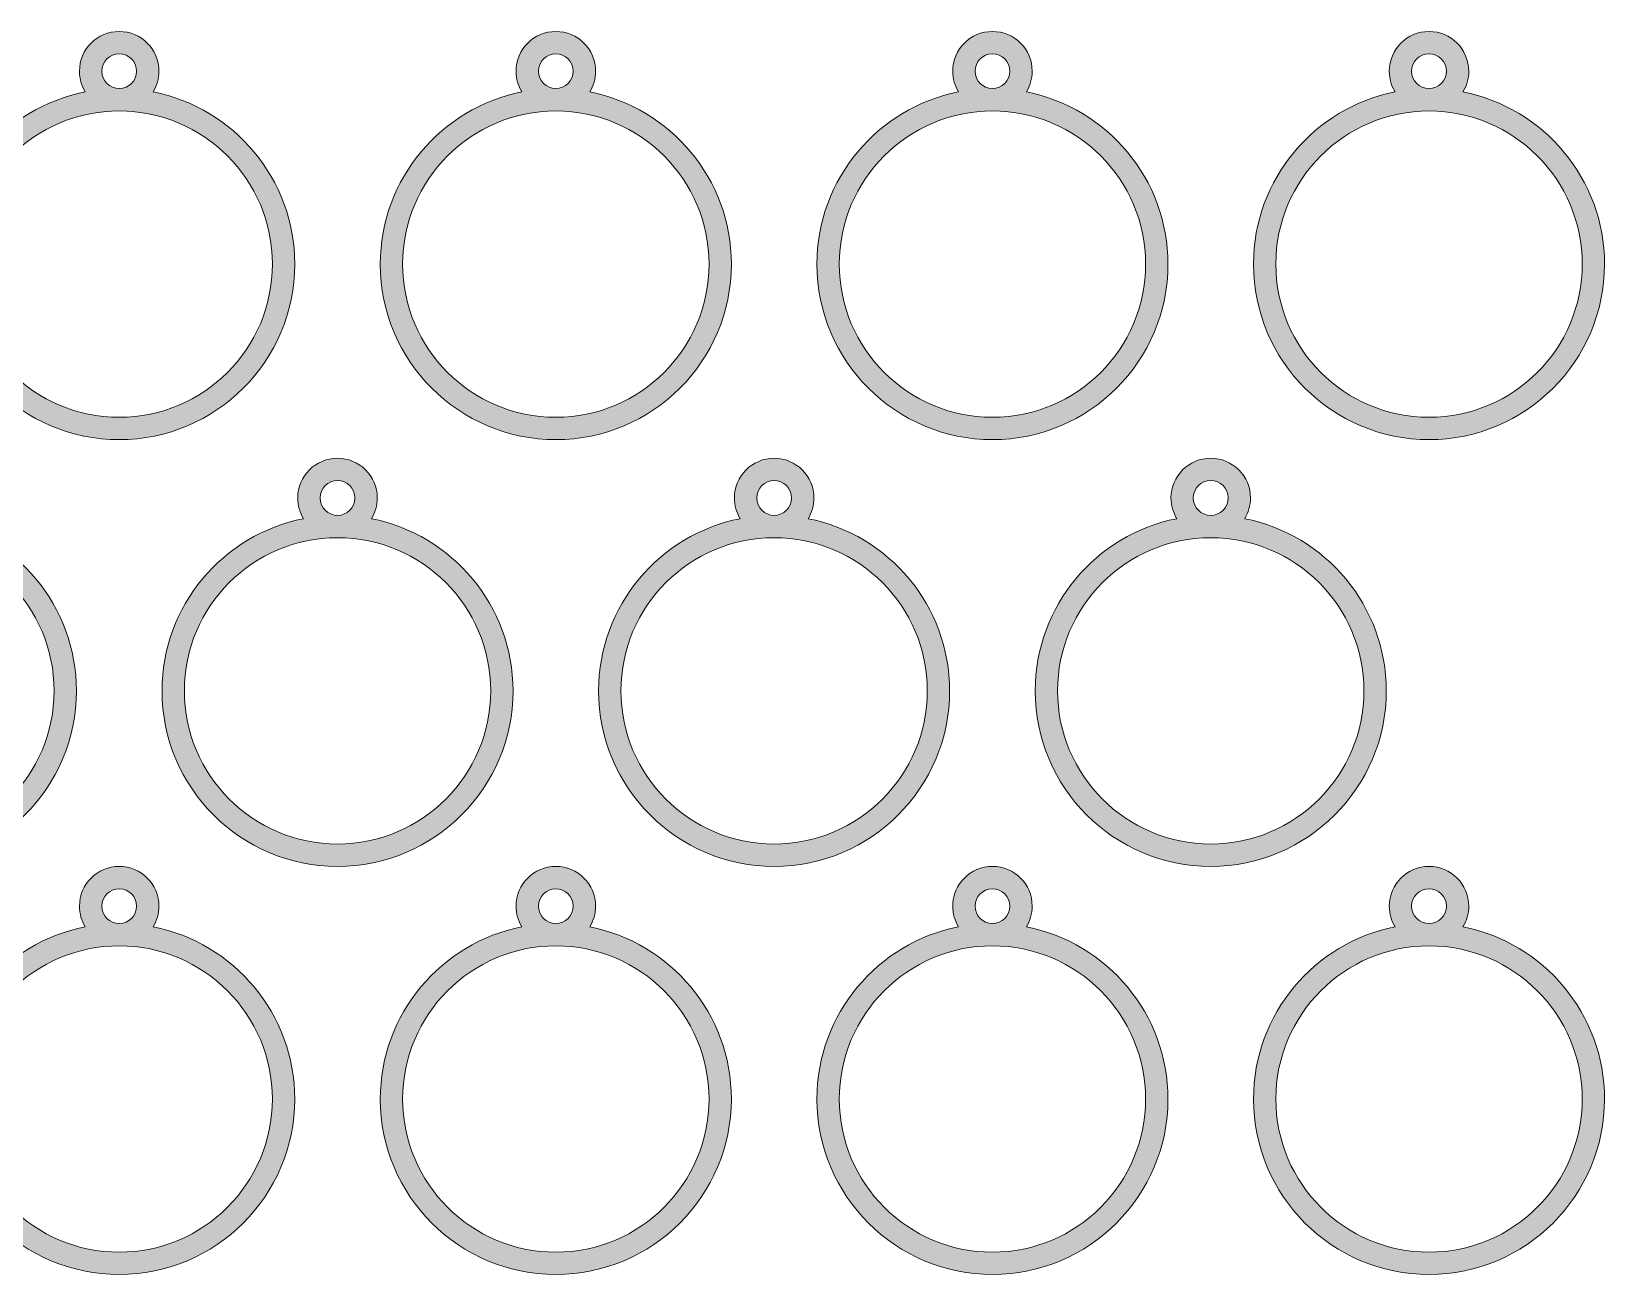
# Model space of a CAD drawing. Header units: inches. Extents: x -1104 to 5451, y -3757 to -136.
# Drawn here: x 657 to 2418, y -1756 to -364 of the extents above; entities that cross this region are included whole.
import ezdxf

# ---------------------------------------------------------------- set-up
doc = ezdxf.new("R2010")
doc.units = ezdxf.units.IN
doc.header["$MEASUREMENT"] = 0
doc.layers.add('Layer 1', color=7, linetype='Continuous')

# ---------------------------------------------------------------- blocks, each defined once
blk = doc.blocks.new('block 3')
at = {"layer": 'Layer 1', "true_color": 0x212a39}
h = blk.add_hatch(color=179, dxfattribs=at)
h.dxf.hatch_style = 2
edge = h.paths.add_edge_path()
edge.add_spline(control_points=[(793.6, -432), (797.7, -425.2), (800.1, -417.3), (800.1, -408.8), (800.1, -384.2), (780.1, -364.3), (755.6, -364.3), (731.1, -364.3), (711.1, -384.2), (711.1, -408.8), (711.1, -417.3), (713.5, -425.2), (717.6, -432), (627.4, -449.7), (559.1, -529.4), (559.1, -624.8), (559.1, -733.1), (647.3, -821.3), (755.6, -821.3), (864, -821.3), (952.1, -733.1), (952.1, -624.8), (952.1, -529.4), (883.8, -449.7), (793.6, -432)], knot_values=[0, 0, 0, 0, 1, 1, 1, 2, 2, 2, 3, 3, 3, 4, 4, 4, 5, 5, 5, 6, 6, 6, 7, 7, 7, 8, 8, 8, 8], degree=3, periodic=1)
edge = h.paths.add_edge_path()
edge.add_spline(control_points=[(736.1, -408.8), (736.1, -398), (744.9, -389.3), (755.6, -389.3), (766.4, -389.3), (775.1, -398), (775.1, -408.8), (775.1, -419.5), (766.4, -428.3), (755.6, -428.3), (744.9, -428.3), (736.1, -419.5), (736.1, -408.8)], knot_values=[0, 0, 0, 0, 1, 1, 1, 2, 2, 2, 3, 3, 3, 4, 4, 4, 4], degree=3, periodic=1)
edge = h.paths.add_edge_path()
edge.add_spline(control_points=[(755.6, -796.3), (661, -796.3), (584.1, -719.3), (584.1, -624.8), (584.1, -530.2), (661, -453.3), (755.6, -453.3), (850.2, -453.3), (927.1, -530.2), (927.1, -624.8), (927.1, -719.3), (850.2, -796.3), (755.6, -796.3)], knot_values=[0, 0, 0, 0, 1, 1, 1, 2, 2, 2, 3, 3, 3, 4, 4, 4, 4], degree=3, periodic=1)
h = blk.add_hatch(color=179, dxfattribs=at)
h.dxf.hatch_style = 2
edge = h.paths.add_edge_path()
edge.add_spline(control_points=[(1282.4, -432), (1286.5, -425.2), (1288.9, -417.3), (1288.9, -408.8), (1288.9, -384.2), (1268.9, -364.3), (1244.4, -364.3), (1219.9, -364.3), (1199.9, -384.2), (1199.9, -408.8), (1199.9, -417.3), (1202.3, -425.2), (1206.4, -432), (1116.2, -449.7), (1047.9, -529.4), (1047.9, -624.8), (1047.9, -733.1), (1136, -821.3), (1244.4, -821.3), (1352.7, -821.3), (1440.9, -733.1), (1440.9, -624.8), (1440.9, -529.4), (1372.6, -449.7), (1282.4, -432)], knot_values=[0, 0, 0, 0, 1, 1, 1, 2, 2, 2, 3, 3, 3, 4, 4, 4, 5, 5, 5, 6, 6, 6, 7, 7, 7, 8, 8, 8, 8], degree=3, periodic=1)
edge = h.paths.add_edge_path()
edge.add_spline(control_points=[(1224.9, -408.8), (1224.9, -398), (1233.6, -389.3), (1244.4, -389.3), (1255.1, -389.3), (1263.9, -398), (1263.9, -408.8), (1263.9, -419.5), (1255.1, -428.3), (1244.4, -428.3), (1233.6, -428.3), (1224.9, -419.5), (1224.9, -408.8)], knot_values=[0, 0, 0, 0, 1, 1, 1, 2, 2, 2, 3, 3, 3, 4, 4, 4, 4], degree=3, periodic=1)
edge = h.paths.add_edge_path()
edge.add_spline(control_points=[(1244.4, -796.3), (1149.8, -796.3), (1072.9, -719.3), (1072.9, -624.8), (1072.9, -530.2), (1149.8, -453.3), (1244.4, -453.3), (1339, -453.3), (1415.9, -530.2), (1415.9, -624.8), (1415.9, -719.3), (1339, -796.3), (1244.4, -796.3)], knot_values=[0, 0, 0, 0, 1, 1, 1, 2, 2, 2, 3, 3, 3, 4, 4, 4, 4], degree=3, periodic=1)
h = blk.add_hatch(color=179, dxfattribs=at)
h.dxf.hatch_style = 2
edge = h.paths.add_edge_path()
edge.add_spline(control_points=[(1771.2, -432), (1775.3, -425.2), (1777.7, -417.3), (1777.7, -408.8), (1777.7, -384.2), (1757.7, -364.3), (1733.2, -364.3), (1708.7, -364.3), (1688.7, -384.2), (1688.7, -408.8), (1688.7, -417.3), (1691.1, -425.2), (1695.2, -432), (1605, -449.7), (1536.7, -529.4), (1536.7, -624.8), (1536.7, -733.1), (1624.8, -821.3), (1733.2, -821.3), (1841.5, -821.3), (1929.7, -733.1), (1929.7, -624.8), (1929.7, -529.4), (1861.4, -449.7), (1771.2, -432)], knot_values=[0, 0, 0, 0, 1, 1, 1, 2, 2, 2, 3, 3, 3, 4, 4, 4, 5, 5, 5, 6, 6, 6, 7, 7, 7, 8, 8, 8, 8], degree=3, periodic=1)
edge = h.paths.add_edge_path()
edge.add_spline(control_points=[(1713.7, -408.8), (1713.7, -398), (1722.4, -389.3), (1733.2, -389.3), (1743.9, -389.3), (1752.7, -398), (1752.7, -408.8), (1752.7, -419.5), (1743.9, -428.3), (1733.2, -428.3), (1722.4, -428.3), (1713.7, -419.5), (1713.7, -408.8)], knot_values=[0, 0, 0, 0, 1, 1, 1, 2, 2, 2, 3, 3, 3, 4, 4, 4, 4], degree=3, periodic=1)
edge = h.paths.add_edge_path()
edge.add_spline(control_points=[(1733.2, -796.3), (1638.6, -796.3), (1561.7, -719.3), (1561.7, -624.8), (1561.7, -530.2), (1638.6, -453.3), (1733.2, -453.3), (1827.8, -453.3), (1904.7, -530.2), (1904.7, -624.8), (1904.7, -719.3), (1827.8, -796.3), (1733.2, -796.3)], knot_values=[0, 0, 0, 0, 1, 1, 1, 2, 2, 2, 3, 3, 3, 4, 4, 4, 4], degree=3, periodic=1)
h = blk.add_hatch(color=179, dxfattribs=at)
h.dxf.hatch_style = 2
edge = h.paths.add_edge_path()
edge.add_spline(control_points=[(2259.9, -432), (2264.1, -425.2), (2266.5, -417.3), (2266.5, -408.8), (2266.5, -384.2), (2246.5, -364.3), (2222, -364.3), (2197.4, -364.3), (2177.5, -384.2), (2177.5, -408.8), (2177.5, -417.3), (2179.9, -425.2), (2184, -432), (2093.8, -449.7), (2025.5, -529.4), (2025.5, -624.8), (2025.5, -733.1), (2113.6, -821.3), (2222, -821.3), (2330.3, -821.3), (2418.5, -733.1), (2418.5, -624.8), (2418.5, -529.4), (2350.2, -449.7), (2259.9, -432)], knot_values=[0, 0, 0, 0, 1, 1, 1, 2, 2, 2, 3, 3, 3, 4, 4, 4, 5, 5, 5, 6, 6, 6, 7, 7, 7, 8, 8, 8, 8], degree=3, periodic=1)
edge = h.paths.add_edge_path()
edge.add_spline(control_points=[(2202.5, -408.8), (2202.5, -398), (2211.2, -389.3), (2222, -389.3), (2232.7, -389.3), (2241.5, -398), (2241.5, -408.8), (2241.5, -419.5), (2232.7, -428.3), (2222, -428.3), (2211.2, -428.3), (2202.5, -419.5), (2202.5, -408.8)], knot_values=[0, 0, 0, 0, 1, 1, 1, 2, 2, 2, 3, 3, 3, 4, 4, 4, 4], degree=3, periodic=1)
edge = h.paths.add_edge_path()
edge.add_spline(control_points=[(2222, -796.3), (2127.4, -796.3), (2050.5, -719.3), (2050.5, -624.8), (2050.5, -530.2), (2127.4, -453.3), (2222, -453.3), (2316.6, -453.3), (2393.5, -530.2), (2393.5, -624.8), (2393.5, -719.3), (2316.6, -796.3), (2222, -796.3)], knot_values=[0, 0, 0, 0, 1, 1, 1, 2, 2, 2, 3, 3, 3, 4, 4, 4, 4], degree=3, periodic=1)
h = blk.add_hatch(color=179, dxfattribs=at)
h.dxf.hatch_style = 2
edge = h.paths.add_edge_path()
edge.add_spline(control_points=[(549.2, -909.8), (553.3, -903.1), (555.7, -895.1), (555.7, -886.6), (555.7, -862.1), (535.7, -842.1), (511.2, -842.1), (486.7, -842.1), (466.7, -862.1), (466.7, -886.6), (466.7, -895.1), (469.1, -903.1), (473.2, -909.8), (383, -927.6), (314.7, -1007.3), (314.7, -1102.6), (314.7, -1211), (402.9, -1299.1), (511.2, -1299.1), (619.6, -1299.1), (707.7, -1211), (707.7, -1102.6), (707.7, -1007.3), (639.4, -927.6), (549.2, -909.8)], knot_values=[0, 0, 0, 0, 1, 1, 1, 2, 2, 2, 3, 3, 3, 4, 4, 4, 5, 5, 5, 6, 6, 6, 7, 7, 7, 8, 8, 8, 8], degree=3, periodic=1)
edge = h.paths.add_edge_path()
edge.add_spline(control_points=[(491.7, -886.6), (491.7, -875.9), (500.5, -867.1), (511.2, -867.1), (522, -867.1), (530.7, -875.9), (530.7, -886.6), (530.7, -897.4), (522, -906.1), (511.2, -906.1), (500.5, -906.1), (491.7, -897.4), (491.7, -886.6)], knot_values=[0, 0, 0, 0, 1, 1, 1, 2, 2, 2, 3, 3, 3, 4, 4, 4, 4], degree=3, periodic=1)
edge = h.paths.add_edge_path()
edge.add_spline(control_points=[(511.2, -1274.1), (416.6, -1274.1), (339.7, -1197.2), (339.7, -1102.6), (339.7, -1008.1), (416.6, -931.1), (511.2, -931.1), (605.8, -931.1), (682.7, -1008.1), (682.7, -1102.6), (682.7, -1197.2), (605.8, -1274.1), (511.2, -1274.1)], knot_values=[0, 0, 0, 0, 1, 1, 1, 2, 2, 2, 3, 3, 3, 4, 4, 4, 4], degree=3, periodic=1)
h = blk.add_hatch(color=179, dxfattribs=at)
h.dxf.hatch_style = 2
edge = h.paths.add_edge_path()
edge.add_spline(control_points=[(1038, -909.8), (1042.1, -903.1), (1044.5, -895.1), (1044.5, -886.6), (1044.5, -862.1), (1024.5, -842.1), (1000, -842.1), (975.5, -842.1), (955.5, -862.1), (955.5, -886.6), (955.5, -895.1), (957.9, -903.1), (962, -909.8), (871.8, -927.6), (803.5, -1007.3), (803.5, -1102.6), (803.5, -1211), (891.6, -1299.1), (1000, -1299.1), (1108.4, -1299.1), (1196.5, -1211), (1196.5, -1102.6), (1196.5, -1007.3), (1128.2, -927.6), (1038, -909.8)], knot_values=[0, 0, 0, 0, 1, 1, 1, 2, 2, 2, 3, 3, 3, 4, 4, 4, 5, 5, 5, 6, 6, 6, 7, 7, 7, 8, 8, 8, 8], degree=3, periodic=1)
edge = h.paths.add_edge_path()
edge.add_spline(control_points=[(980.5, -886.6), (980.5, -875.9), (989.2, -867.1), (1000, -867.1), (1010.8, -867.1), (1019.5, -875.9), (1019.5, -886.6), (1019.5, -897.4), (1010.8, -906.1), (1000, -906.1), (989.2, -906.1), (980.5, -897.4), (980.5, -886.6)], knot_values=[0, 0, 0, 0, 1, 1, 1, 2, 2, 2, 3, 3, 3, 4, 4, 4, 4], degree=3, periodic=1)
edge = h.paths.add_edge_path()
edge.add_spline(control_points=[(1000, -1274.1), (905.4, -1274.1), (828.5, -1197.2), (828.5, -1102.6), (828.5, -1008.1), (905.4, -931.1), (1000, -931.1), (1094.6, -931.1), (1171.5, -1008.1), (1171.5, -1102.6), (1171.5, -1197.2), (1094.6, -1274.1), (1000, -1274.1)], knot_values=[0, 0, 0, 0, 1, 1, 1, 2, 2, 2, 3, 3, 3, 4, 4, 4, 4], degree=3, periodic=1)
h = blk.add_hatch(color=179, dxfattribs=at)
h.dxf.hatch_style = 2
edge = h.paths.add_edge_path()
edge.add_spline(control_points=[(1526.8, -909.8), (1530.9, -903.1), (1533.3, -895.1), (1533.3, -886.6), (1533.3, -862.1), (1513.3, -842.1), (1488.8, -842.1), (1464.3, -842.1), (1444.3, -862.1), (1444.3, -886.6), (1444.3, -895.1), (1446.7, -903.1), (1450.8, -909.8), (1360.6, -927.6), (1292.3, -1007.3), (1292.3, -1102.6), (1292.3, -1211), (1380.4, -1299.1), (1488.8, -1299.1), (1597.1, -1299.1), (1685.3, -1211), (1685.3, -1102.6), (1685.3, -1007.3), (1617, -927.6), (1526.8, -909.8)], knot_values=[0, 0, 0, 0, 1, 1, 1, 2, 2, 2, 3, 3, 3, 4, 4, 4, 5, 5, 5, 6, 6, 6, 7, 7, 7, 8, 8, 8, 8], degree=3, periodic=1)
edge = h.paths.add_edge_path()
edge.add_spline(control_points=[(1469.3, -886.6), (1469.3, -875.9), (1478, -867.1), (1488.8, -867.1), (1499.5, -867.1), (1508.3, -875.9), (1508.3, -886.6), (1508.3, -897.4), (1499.5, -906.1), (1488.8, -906.1), (1478, -906.1), (1469.3, -897.4), (1469.3, -886.6)], knot_values=[0, 0, 0, 0, 1, 1, 1, 2, 2, 2, 3, 3, 3, 4, 4, 4, 4], degree=3, periodic=1)
edge = h.paths.add_edge_path()
edge.add_spline(control_points=[(1488.8, -1274.1), (1394.2, -1274.1), (1317.3, -1197.2), (1317.3, -1102.6), (1317.3, -1008.1), (1394.2, -931.1), (1488.8, -931.1), (1583.4, -931.1), (1660.3, -1008.1), (1660.3, -1102.6), (1660.3, -1197.2), (1583.4, -1274.1), (1488.8, -1274.1)], knot_values=[0, 0, 0, 0, 1, 1, 1, 2, 2, 2, 3, 3, 3, 4, 4, 4, 4], degree=3, periodic=1)
h = blk.add_hatch(color=179, dxfattribs=at)
h.dxf.hatch_style = 2
edge = h.paths.add_edge_path()
edge.add_spline(control_points=[(2015.6, -909.8), (2019.7, -903.1), (2022.1, -895.1), (2022.1, -886.6), (2022.1, -862.1), (2002.1, -842.1), (1977.6, -842.1), (1953.1, -842.1), (1933.1, -862.1), (1933.1, -886.6), (1933.1, -895.1), (1935.5, -903.1), (1939.6, -909.8), (1849.4, -927.6), (1781.1, -1007.3), (1781.1, -1102.6), (1781.1, -1211), (1869.2, -1299.1), (1977.6, -1299.1), (2085.9, -1299.1), (2174.1, -1211), (2174.1, -1102.6), (2174.1, -1007.3), (2105.8, -927.6), (2015.6, -909.8)], knot_values=[0, 0, 0, 0, 1, 1, 1, 2, 2, 2, 3, 3, 3, 4, 4, 4, 5, 5, 5, 6, 6, 6, 7, 7, 7, 8, 8, 8, 8], degree=3, periodic=1)
edge = h.paths.add_edge_path()
edge.add_spline(control_points=[(1958.1, -886.6), (1958.1, -875.9), (1966.8, -867.1), (1977.6, -867.1), (1988.3, -867.1), (1997.1, -875.9), (1997.1, -886.6), (1997.1, -897.4), (1988.3, -906.1), (1977.6, -906.1), (1966.8, -906.1), (1958.1, -897.4), (1958.1, -886.6)], knot_values=[0, 0, 0, 0, 1, 1, 1, 2, 2, 2, 3, 3, 3, 4, 4, 4, 4], degree=3, periodic=1)
edge = h.paths.add_edge_path()
edge.add_spline(control_points=[(1977.6, -1274.1), (1883, -1274.1), (1806.1, -1197.2), (1806.1, -1102.6), (1806.1, -1008.1), (1883, -931.1), (1977.6, -931.1), (2072.2, -931.1), (2149.1, -1008.1), (2149.1, -1102.6), (2149.1, -1197.2), (2072.2, -1274.1), (1977.6, -1274.1)], knot_values=[0, 0, 0, 0, 1, 1, 1, 2, 2, 2, 3, 3, 3, 4, 4, 4, 4], degree=3, periodic=1)
h = blk.add_hatch(color=179, dxfattribs=at)
h.dxf.hatch_style = 2
edge = h.paths.add_edge_path()
edge.add_spline(control_points=[(793.6, -1366.8), (797.7, -1360.1), (800.1, -1352.1), (800.1, -1343.6), (800.1, -1319.1), (780.1, -1299.1), (755.6, -1299.1), (731.1, -1299.1), (711.1, -1319.1), (711.1, -1343.6), (711.1, -1352.1), (713.5, -1360.1), (717.6, -1366.8), (627.4, -1384.6), (559.1, -1464.3), (559.1, -1559.6), (559.1, -1668), (647.3, -1756.1), (755.6, -1756.1), (864, -1756.1), (952.1, -1668), (952.1, -1559.6), (952.1, -1464.3), (883.8, -1384.6), (793.6, -1366.8)], knot_values=[0, 0, 0, 0, 1, 1, 1, 2, 2, 2, 3, 3, 3, 4, 4, 4, 5, 5, 5, 6, 6, 6, 7, 7, 7, 8, 8, 8, 8], degree=3, periodic=1)
edge = h.paths.add_edge_path()
edge.add_spline(control_points=[(736.1, -1343.6), (736.1, -1332.9), (744.9, -1324.1), (755.6, -1324.1), (766.4, -1324.1), (775.1, -1332.9), (775.1, -1343.6), (775.1, -1354.4), (766.4, -1363.1), (755.6, -1363.1), (744.9, -1363.1), (736.1, -1354.4), (736.1, -1343.6)], knot_values=[0, 0, 0, 0, 1, 1, 1, 2, 2, 2, 3, 3, 3, 4, 4, 4, 4], degree=3, periodic=1)
edge = h.paths.add_edge_path()
edge.add_spline(control_points=[(755.6, -1731.1), (661, -1731.1), (584.1, -1654.2), (584.1, -1559.6), (584.1, -1465.1), (661, -1388.1), (755.6, -1388.1), (850.2, -1388.1), (927.1, -1465.1), (927.1, -1559.6), (927.1, -1654.2), (850.2, -1731.1), (755.6, -1731.1)], knot_values=[0, 0, 0, 0, 1, 1, 1, 2, 2, 2, 3, 3, 3, 4, 4, 4, 4], degree=3, periodic=1)
h = blk.add_hatch(color=179, dxfattribs=at)
h.dxf.hatch_style = 2
edge = h.paths.add_edge_path()
edge.add_spline(control_points=[(1282.4, -1366.8), (1286.5, -1360.1), (1288.9, -1352.1), (1288.9, -1343.6), (1288.9, -1319.1), (1268.9, -1299.1), (1244.4, -1299.1), (1219.9, -1299.1), (1199.9, -1319.1), (1199.9, -1343.6), (1199.9, -1352.1), (1202.3, -1360.1), (1206.4, -1366.8), (1116.2, -1384.6), (1047.9, -1464.3), (1047.9, -1559.6), (1047.9, -1668), (1136, -1756.1), (1244.4, -1756.1), (1352.7, -1756.1), (1440.9, -1668), (1440.9, -1559.6), (1440.9, -1464.3), (1372.6, -1384.6), (1282.4, -1366.8)], knot_values=[0, 0, 0, 0, 1, 1, 1, 2, 2, 2, 3, 3, 3, 4, 4, 4, 5, 5, 5, 6, 6, 6, 7, 7, 7, 8, 8, 8, 8], degree=3, periodic=1)
edge = h.paths.add_edge_path()
edge.add_spline(control_points=[(1224.9, -1343.6), (1224.9, -1332.9), (1233.6, -1324.1), (1244.4, -1324.1), (1255.1, -1324.1), (1263.9, -1332.9), (1263.9, -1343.6), (1263.9, -1354.4), (1255.1, -1363.1), (1244.4, -1363.1), (1233.6, -1363.1), (1224.9, -1354.4), (1224.9, -1343.6)], knot_values=[0, 0, 0, 0, 1, 1, 1, 2, 2, 2, 3, 3, 3, 4, 4, 4, 4], degree=3, periodic=1)
edge = h.paths.add_edge_path()
edge.add_spline(control_points=[(1244.4, -1731.1), (1149.8, -1731.1), (1072.9, -1654.2), (1072.9, -1559.6), (1072.9, -1465.1), (1149.8, -1388.1), (1244.4, -1388.1), (1339, -1388.1), (1415.9, -1465.1), (1415.9, -1559.6), (1415.9, -1654.2), (1339, -1731.1), (1244.4, -1731.1)], knot_values=[0, 0, 0, 0, 1, 1, 1, 2, 2, 2, 3, 3, 3, 4, 4, 4, 4], degree=3, periodic=1)
h = blk.add_hatch(color=179, dxfattribs=at)
h.dxf.hatch_style = 2
edge = h.paths.add_edge_path()
edge.add_spline(control_points=[(1771.2, -1366.8), (1775.3, -1360.1), (1777.7, -1352.1), (1777.7, -1343.6), (1777.7, -1319.1), (1757.7, -1299.1), (1733.2, -1299.1), (1708.7, -1299.1), (1688.7, -1319.1), (1688.7, -1343.6), (1688.7, -1352.1), (1691.1, -1360.1), (1695.2, -1366.8), (1605, -1384.6), (1536.7, -1464.3), (1536.7, -1559.6), (1536.7, -1668), (1624.8, -1756.1), (1733.2, -1756.1), (1841.5, -1756.1), (1929.7, -1668), (1929.7, -1559.6), (1929.7, -1464.3), (1861.4, -1384.6), (1771.2, -1366.8)], knot_values=[0, 0, 0, 0, 1, 1, 1, 2, 2, 2, 3, 3, 3, 4, 4, 4, 5, 5, 5, 6, 6, 6, 7, 7, 7, 8, 8, 8, 8], degree=3, periodic=1)
edge = h.paths.add_edge_path()
edge.add_spline(control_points=[(1713.7, -1343.6), (1713.7, -1332.9), (1722.4, -1324.1), (1733.2, -1324.1), (1743.9, -1324.1), (1752.7, -1332.9), (1752.7, -1343.6), (1752.7, -1354.4), (1743.9, -1363.1), (1733.2, -1363.1), (1722.4, -1363.1), (1713.7, -1354.4), (1713.7, -1343.6)], knot_values=[0, 0, 0, 0, 1, 1, 1, 2, 2, 2, 3, 3, 3, 4, 4, 4, 4], degree=3, periodic=1)
edge = h.paths.add_edge_path()
edge.add_spline(control_points=[(1733.2, -1731.1), (1638.6, -1731.1), (1561.7, -1654.2), (1561.7, -1559.6), (1561.7, -1465.1), (1638.6, -1388.1), (1733.2, -1388.1), (1827.8, -1388.1), (1904.7, -1465.1), (1904.7, -1559.6), (1904.7, -1654.2), (1827.8, -1731.1), (1733.2, -1731.1)], knot_values=[0, 0, 0, 0, 1, 1, 1, 2, 2, 2, 3, 3, 3, 4, 4, 4, 4], degree=3, periodic=1)
h = blk.add_hatch(color=179, dxfattribs=at)
h.dxf.hatch_style = 2
edge = h.paths.add_edge_path()
edge.add_spline(control_points=[(2259.9, -1366.8), (2264.1, -1360.1), (2266.5, -1352.1), (2266.5, -1343.6), (2266.5, -1319.1), (2246.5, -1299.1), (2222, -1299.1), (2197.4, -1299.1), (2177.5, -1319.1), (2177.5, -1343.6), (2177.5, -1352.1), (2179.9, -1360.1), (2184, -1366.8), (2093.8, -1384.6), (2025.5, -1464.3), (2025.5, -1559.6), (2025.5, -1668), (2113.6, -1756.1), (2222, -1756.1), (2330.3, -1756.1), (2418.5, -1668), (2418.5, -1559.6), (2418.5, -1464.3), (2350.2, -1384.6), (2259.9, -1366.8)], knot_values=[0, 0, 0, 0, 1, 1, 1, 2, 2, 2, 3, 3, 3, 4, 4, 4, 5, 5, 5, 6, 6, 6, 7, 7, 7, 8, 8, 8, 8], degree=3, periodic=1)
edge = h.paths.add_edge_path()
edge.add_spline(control_points=[(2202.5, -1343.6), (2202.5, -1332.9), (2211.2, -1324.1), (2222, -1324.1), (2232.7, -1324.1), (2241.5, -1332.9), (2241.5, -1343.6), (2241.5, -1354.4), (2232.7, -1363.1), (2222, -1363.1), (2211.2, -1363.1), (2202.5, -1354.4), (2202.5, -1343.6)], knot_values=[0, 0, 0, 0, 1, 1, 1, 2, 2, 2, 3, 3, 3, 4, 4, 4, 4], degree=3, periodic=1)
edge = h.paths.add_edge_path()
edge.add_spline(control_points=[(2222, -1731.1), (2127.4, -1731.1), (2050.5, -1654.2), (2050.5, -1559.6), (2050.5, -1465.1), (2127.4, -1388.1), (2222, -1388.1), (2316.6, -1388.1), (2393.5, -1465.1), (2393.5, -1559.6), (2393.5, -1654.2), (2316.6, -1731.1), (2222, -1731.1)], knot_values=[0, 0, 0, 0, 1, 1, 1, 2, 2, 2, 3, 3, 3, 4, 4, 4, 4], degree=3, periodic=1)
at = {"layer": 'Layer 1', "lineweight": 0}
for points, knots in [([(793.6, -432), (797.7, -425.2), (800.1, -417.3), (800.1, -408.8), (800.1, -384.2), (780.1, -364.3), (755.6, -364.3), (731.1, -364.3), (711.1, -384.2), (711.1, -408.8), (711.1, -417.3), (713.5, -425.2), (717.6, -432), (627.4, -449.7), (559.1, -529.4), (559.1, -624.8), (559.1, -733.1), (647.3, -821.3), (755.6, -821.3), (864, -821.3), (952.1, -733.1), (952.1, -624.8), (952.1, -529.4), (883.8, -449.7), (793.6, -432)], [0, 0, 0, 0, 1, 1, 1, 2, 2, 2, 3, 3, 3, 4, 4, 4, 5, 5, 5, 6, 6, 6, 7, 7, 7, 8, 8, 8, 8]), ([(1282.4, -432), (1286.5, -425.2), (1288.9, -417.3), (1288.9, -408.8), (1288.9, -384.2), (1268.9, -364.3), (1244.4, -364.3), (1219.9, -364.3), (1199.9, -384.2), (1199.9, -408.8), (1199.9, -417.3), (1202.3, -425.2), (1206.4, -432), (1116.2, -449.7), (1047.9, -529.4), (1047.9, -624.8), (1047.9, -733.1), (1136, -821.3), (1244.4, -821.3), (1352.7, -821.3), (1440.9, -733.1), (1440.9, -624.8), (1440.9, -529.4), (1372.6, -449.7), (1282.4, -432)], [0, 0, 0, 0, 1, 1, 1, 2, 2, 2, 3, 3, 3, 4, 4, 4, 5, 5, 5, 6, 6, 6, 7, 7, 7, 8, 8, 8, 8]), ([(1771.2, -432), (1775.3, -425.2), (1777.7, -417.3), (1777.7, -408.8), (1777.7, -384.2), (1757.7, -364.3), (1733.2, -364.3), (1708.7, -364.3), (1688.7, -384.2), (1688.7, -408.8), (1688.7, -417.3), (1691.1, -425.2), (1695.2, -432), (1605, -449.7), (1536.7, -529.4), (1536.7, -624.8), (1536.7, -733.1), (1624.8, -821.3), (1733.2, -821.3), (1841.5, -821.3), (1929.7, -733.1), (1929.7, -624.8), (1929.7, -529.4), (1861.4, -449.7), (1771.2, -432)], [0, 0, 0, 0, 1, 1, 1, 2, 2, 2, 3, 3, 3, 4, 4, 4, 5, 5, 5, 6, 6, 6, 7, 7, 7, 8, 8, 8, 8]), ([(2259.9, -432), (2264.1, -425.2), (2266.5, -417.3), (2266.5, -408.8), (2266.5, -384.2), (2246.5, -364.3), (2222, -364.3), (2197.4, -364.3), (2177.5, -384.2), (2177.5, -408.8), (2177.5, -417.3), (2179.9, -425.2), (2184, -432), (2093.8, -449.7), (2025.5, -529.4), (2025.5, -624.8), (2025.5, -733.1), (2113.6, -821.3), (2222, -821.3), (2330.3, -821.3), (2418.5, -733.1), (2418.5, -624.8), (2418.5, -529.4), (2350.2, -449.7), (2259.9, -432)], [0, 0, 0, 0, 1, 1, 1, 2, 2, 2, 3, 3, 3, 4, 4, 4, 5, 5, 5, 6, 6, 6, 7, 7, 7, 8, 8, 8, 8]), ([(736.1, -408.8), (736.1, -398), (744.9, -389.3), (755.6, -389.3), (766.4, -389.3), (775.1, -398), (775.1, -408.8), (775.1, -419.5), (766.4, -428.3), (755.6, -428.3), (744.9, -428.3), (736.1, -419.5), (736.1, -408.8)], [0, 0, 0, 0, 1, 1, 1, 2, 2, 2, 3, 3, 3, 4, 4, 4, 4]), ([(1224.9, -408.8), (1224.9, -398), (1233.6, -389.3), (1244.4, -389.3), (1255.1, -389.3), (1263.9, -398), (1263.9, -408.8), (1263.9, -419.5), (1255.1, -428.3), (1244.4, -428.3), (1233.6, -428.3), (1224.9, -419.5), (1224.9, -408.8)], [0, 0, 0, 0, 1, 1, 1, 2, 2, 2, 3, 3, 3, 4, 4, 4, 4]), ([(1713.7, -408.8), (1713.7, -398), (1722.4, -389.3), (1733.2, -389.3), (1743.9, -389.3), (1752.7, -398), (1752.7, -408.8), (1752.7, -419.5), (1743.9, -428.3), (1733.2, -428.3), (1722.4, -428.3), (1713.7, -419.5), (1713.7, -408.8)], [0, 0, 0, 0, 1, 1, 1, 2, 2, 2, 3, 3, 3, 4, 4, 4, 4]), ([(2202.5, -408.8), (2202.5, -398), (2211.2, -389.3), (2222, -389.3), (2232.7, -389.3), (2241.5, -398), (2241.5, -408.8), (2241.5, -419.5), (2232.7, -428.3), (2222, -428.3), (2211.2, -428.3), (2202.5, -419.5), (2202.5, -408.8)], [0, 0, 0, 0, 1, 1, 1, 2, 2, 2, 3, 3, 3, 4, 4, 4, 4]), ([(755.6, -796.3), (661, -796.3), (584.1, -719.3), (584.1, -624.8), (584.1, -530.2), (661, -453.3), (755.6, -453.3), (850.2, -453.3), (927.1, -530.2), (927.1, -624.8), (927.1, -719.3), (850.2, -796.3), (755.6, -796.3)], [0, 0, 0, 0, 1, 1, 1, 2, 2, 2, 3, 3, 3, 4, 4, 4, 4]), ([(1244.4, -796.3), (1149.8, -796.3), (1072.9, -719.3), (1072.9, -624.8), (1072.9, -530.2), (1149.8, -453.3), (1244.4, -453.3), (1339, -453.3), (1415.9, -530.2), (1415.9, -624.8), (1415.9, -719.3), (1339, -796.3), (1244.4, -796.3)], [0, 0, 0, 0, 1, 1, 1, 2, 2, 2, 3, 3, 3, 4, 4, 4, 4]), ([(1733.2, -796.3), (1638.6, -796.3), (1561.7, -719.3), (1561.7, -624.8), (1561.7, -530.2), (1638.6, -453.3), (1733.2, -453.3), (1827.8, -453.3), (1904.7, -530.2), (1904.7, -624.8), (1904.7, -719.3), (1827.8, -796.3), (1733.2, -796.3)], [0, 0, 0, 0, 1, 1, 1, 2, 2, 2, 3, 3, 3, 4, 4, 4, 4]), ([(2222, -796.3), (2127.4, -796.3), (2050.5, -719.3), (2050.5, -624.8), (2050.5, -530.2), (2127.4, -453.3), (2222, -453.3), (2316.6, -453.3), (2393.5, -530.2), (2393.5, -624.8), (2393.5, -719.3), (2316.6, -796.3), (2222, -796.3)], [0, 0, 0, 0, 1, 1, 1, 2, 2, 2, 3, 3, 3, 4, 4, 4, 4]), ([(549.2, -909.8), (553.3, -903.1), (555.7, -895.1), (555.7, -886.6), (555.7, -862.1), (535.7, -842.1), (511.2, -842.1), (486.7, -842.1), (466.7, -862.1), (466.7, -886.6), (466.7, -895.1), (469.1, -903.1), (473.2, -909.8), (383, -927.6), (314.7, -1007.3), (314.7, -1102.6), (314.7, -1211), (402.9, -1299.1), (511.2, -1299.1), (619.6, -1299.1), (707.7, -1211), (707.7, -1102.6), (707.7, -1007.3), (639.4, -927.6), (549.2, -909.8)], [0, 0, 0, 0, 1, 1, 1, 2, 2, 2, 3, 3, 3, 4, 4, 4, 5, 5, 5, 6, 6, 6, 7, 7, 7, 8, 8, 8, 8]), ([(1038, -909.8), (1042.1, -903.1), (1044.5, -895.1), (1044.5, -886.6), (1044.5, -862.1), (1024.5, -842.1), (1000, -842.1), (975.5, -842.1), (955.5, -862.1), (955.5, -886.6), (955.5, -895.1), (957.9, -903.1), (962, -909.8), (871.8, -927.6), (803.5, -1007.3), (803.5, -1102.6), (803.5, -1211), (891.6, -1299.1), (1000, -1299.1), (1108.4, -1299.1), (1196.5, -1211), (1196.5, -1102.6), (1196.5, -1007.3), (1128.2, -927.6), (1038, -909.8)], [0, 0, 0, 0, 1, 1, 1, 2, 2, 2, 3, 3, 3, 4, 4, 4, 5, 5, 5, 6, 6, 6, 7, 7, 7, 8, 8, 8, 8]), ([(1526.8, -909.8), (1530.9, -903.1), (1533.3, -895.1), (1533.3, -886.6), (1533.3, -862.1), (1513.3, -842.1), (1488.8, -842.1), (1464.3, -842.1), (1444.3, -862.1), (1444.3, -886.6), (1444.3, -895.1), (1446.7, -903.1), (1450.8, -909.8), (1360.6, -927.6), (1292.3, -1007.3), (1292.3, -1102.6), (1292.3, -1211), (1380.4, -1299.1), (1488.8, -1299.1), (1597.1, -1299.1), (1685.3, -1211), (1685.3, -1102.6), (1685.3, -1007.3), (1617, -927.6), (1526.8, -909.8)], [0, 0, 0, 0, 1, 1, 1, 2, 2, 2, 3, 3, 3, 4, 4, 4, 5, 5, 5, 6, 6, 6, 7, 7, 7, 8, 8, 8, 8]), ([(2015.6, -909.8), (2019.7, -903.1), (2022.1, -895.1), (2022.1, -886.6), (2022.1, -862.1), (2002.1, -842.1), (1977.6, -842.1), (1953.1, -842.1), (1933.1, -862.1), (1933.1, -886.6), (1933.1, -895.1), (1935.5, -903.1), (1939.6, -909.8), (1849.4, -927.6), (1781.1, -1007.3), (1781.1, -1102.6), (1781.1, -1211), (1869.2, -1299.1), (1977.6, -1299.1), (2085.9, -1299.1), (2174.1, -1211), (2174.1, -1102.6), (2174.1, -1007.3), (2105.8, -927.6), (2015.6, -909.8)], [0, 0, 0, 0, 1, 1, 1, 2, 2, 2, 3, 3, 3, 4, 4, 4, 5, 5, 5, 6, 6, 6, 7, 7, 7, 8, 8, 8, 8]), ([(980.5, -886.6), (980.5, -875.9), (989.2, -867.1), (1000, -867.1), (1010.8, -867.1), (1019.5, -875.9), (1019.5, -886.6), (1019.5, -897.4), (1010.8, -906.1), (1000, -906.1), (989.2, -906.1), (980.5, -897.4), (980.5, -886.6)], [0, 0, 0, 0, 1, 1, 1, 2, 2, 2, 3, 3, 3, 4, 4, 4, 4]), ([(1469.3, -886.6), (1469.3, -875.9), (1478, -867.1), (1488.8, -867.1), (1499.5, -867.1), (1508.3, -875.9), (1508.3, -886.6), (1508.3, -897.4), (1499.5, -906.1), (1488.8, -906.1), (1478, -906.1), (1469.3, -897.4), (1469.3, -886.6)], [0, 0, 0, 0, 1, 1, 1, 2, 2, 2, 3, 3, 3, 4, 4, 4, 4]), ([(1958.1, -886.6), (1958.1, -875.9), (1966.8, -867.1), (1977.6, -867.1), (1988.3, -867.1), (1997.1, -875.9), (1997.1, -886.6), (1997.1, -897.4), (1988.3, -906.1), (1977.6, -906.1), (1966.8, -906.1), (1958.1, -897.4), (1958.1, -886.6)], [0, 0, 0, 0, 1, 1, 1, 2, 2, 2, 3, 3, 3, 4, 4, 4, 4]), ([(511.2, -1274.1), (416.6, -1274.1), (339.7, -1197.2), (339.7, -1102.6), (339.7, -1008.1), (416.6, -931.1), (511.2, -931.1), (605.8, -931.1), (682.7, -1008.1), (682.7, -1102.6), (682.7, -1197.2), (605.8, -1274.1), (511.2, -1274.1)], [0, 0, 0, 0, 1, 1, 1, 2, 2, 2, 3, 3, 3, 4, 4, 4, 4]), ([(1000, -1274.1), (905.4, -1274.1), (828.5, -1197.2), (828.5, -1102.6), (828.5, -1008.1), (905.4, -931.1), (1000, -931.1), (1094.6, -931.1), (1171.5, -1008.1), (1171.5, -1102.6), (1171.5, -1197.2), (1094.6, -1274.1), (1000, -1274.1)], [0, 0, 0, 0, 1, 1, 1, 2, 2, 2, 3, 3, 3, 4, 4, 4, 4]), ([(1488.8, -1274.1), (1394.2, -1274.1), (1317.3, -1197.2), (1317.3, -1102.6), (1317.3, -1008.1), (1394.2, -931.1), (1488.8, -931.1), (1583.4, -931.1), (1660.3, -1008.1), (1660.3, -1102.6), (1660.3, -1197.2), (1583.4, -1274.1), (1488.8, -1274.1)], [0, 0, 0, 0, 1, 1, 1, 2, 2, 2, 3, 3, 3, 4, 4, 4, 4]), ([(1977.6, -1274.1), (1883, -1274.1), (1806.1, -1197.2), (1806.1, -1102.6), (1806.1, -1008.1), (1883, -931.1), (1977.6, -931.1), (2072.2, -931.1), (2149.1, -1008.1), (2149.1, -1102.6), (2149.1, -1197.2), (2072.2, -1274.1), (1977.6, -1274.1)], [0, 0, 0, 0, 1, 1, 1, 2, 2, 2, 3, 3, 3, 4, 4, 4, 4]), ([(793.6, -1366.8), (797.7, -1360.1), (800.1, -1352.1), (800.1, -1343.6), (800.1, -1319.1), (780.1, -1299.1), (755.6, -1299.1), (731.1, -1299.1), (711.1, -1319.1), (711.1, -1343.6), (711.1, -1352.1), (713.5, -1360.1), (717.6, -1366.8), (627.4, -1384.6), (559.1, -1464.3), (559.1, -1559.6), (559.1, -1668), (647.3, -1756.1), (755.6, -1756.1), (864, -1756.1), (952.1, -1668), (952.1, -1559.6), (952.1, -1464.3), (883.8, -1384.6), (793.6, -1366.8)], [0, 0, 0, 0, 1, 1, 1, 2, 2, 2, 3, 3, 3, 4, 4, 4, 5, 5, 5, 6, 6, 6, 7, 7, 7, 8, 8, 8, 8]), ([(1282.4, -1366.8), (1286.5, -1360.1), (1288.9, -1352.1), (1288.9, -1343.6), (1288.9, -1319.1), (1268.9, -1299.1), (1244.4, -1299.1), (1219.9, -1299.1), (1199.9, -1319.1), (1199.9, -1343.6), (1199.9, -1352.1), (1202.3, -1360.1), (1206.4, -1366.8), (1116.2, -1384.6), (1047.9, -1464.3), (1047.9, -1559.6), (1047.9, -1668), (1136, -1756.1), (1244.4, -1756.1), (1352.7, -1756.1), (1440.9, -1668), (1440.9, -1559.6), (1440.9, -1464.3), (1372.6, -1384.6), (1282.4, -1366.8)], [0, 0, 0, 0, 1, 1, 1, 2, 2, 2, 3, 3, 3, 4, 4, 4, 5, 5, 5, 6, 6, 6, 7, 7, 7, 8, 8, 8, 8]), ([(1771.2, -1366.8), (1775.3, -1360.1), (1777.7, -1352.1), (1777.7, -1343.6), (1777.7, -1319.1), (1757.7, -1299.1), (1733.2, -1299.1), (1708.7, -1299.1), (1688.7, -1319.1), (1688.7, -1343.6), (1688.7, -1352.1), (1691.1, -1360.1), (1695.2, -1366.8), (1605, -1384.6), (1536.7, -1464.3), (1536.7, -1559.6), (1536.7, -1668), (1624.8, -1756.1), (1733.2, -1756.1), (1841.5, -1756.1), (1929.7, -1668), (1929.7, -1559.6), (1929.7, -1464.3), (1861.4, -1384.6), (1771.2, -1366.8)], [0, 0, 0, 0, 1, 1, 1, 2, 2, 2, 3, 3, 3, 4, 4, 4, 5, 5, 5, 6, 6, 6, 7, 7, 7, 8, 8, 8, 8]), ([(2259.9, -1366.8), (2264.1, -1360.1), (2266.5, -1352.1), (2266.5, -1343.6), (2266.5, -1319.1), (2246.5, -1299.1), (2222, -1299.1), (2197.4, -1299.1), (2177.5, -1319.1), (2177.5, -1343.6), (2177.5, -1352.1), (2179.9, -1360.1), (2184, -1366.8), (2093.8, -1384.6), (2025.5, -1464.3), (2025.5, -1559.6), (2025.5, -1668), (2113.6, -1756.1), (2222, -1756.1), (2330.3, -1756.1), (2418.5, -1668), (2418.5, -1559.6), (2418.5, -1464.3), (2350.2, -1384.6), (2259.9, -1366.8)], [0, 0, 0, 0, 1, 1, 1, 2, 2, 2, 3, 3, 3, 4, 4, 4, 5, 5, 5, 6, 6, 6, 7, 7, 7, 8, 8, 8, 8]), ([(736.1, -1343.6), (736.1, -1332.9), (744.9, -1324.1), (755.6, -1324.1), (766.4, -1324.1), (775.1, -1332.9), (775.1, -1343.6), (775.1, -1354.4), (766.4, -1363.1), (755.6, -1363.1), (744.9, -1363.1), (736.1, -1354.4), (736.1, -1343.6)], [0, 0, 0, 0, 1, 1, 1, 2, 2, 2, 3, 3, 3, 4, 4, 4, 4]), ([(1224.9, -1343.6), (1224.9, -1332.9), (1233.6, -1324.1), (1244.4, -1324.1), (1255.1, -1324.1), (1263.9, -1332.9), (1263.9, -1343.6), (1263.9, -1354.4), (1255.1, -1363.1), (1244.4, -1363.1), (1233.6, -1363.1), (1224.9, -1354.4), (1224.9, -1343.6)], [0, 0, 0, 0, 1, 1, 1, 2, 2, 2, 3, 3, 3, 4, 4, 4, 4]), ([(1713.7, -1343.6), (1713.7, -1332.9), (1722.4, -1324.1), (1733.2, -1324.1), (1743.9, -1324.1), (1752.7, -1332.9), (1752.7, -1343.6), (1752.7, -1354.4), (1743.9, -1363.1), (1733.2, -1363.1), (1722.4, -1363.1), (1713.7, -1354.4), (1713.7, -1343.6)], [0, 0, 0, 0, 1, 1, 1, 2, 2, 2, 3, 3, 3, 4, 4, 4, 4]), ([(2202.5, -1343.6), (2202.5, -1332.9), (2211.2, -1324.1), (2222, -1324.1), (2232.7, -1324.1), (2241.5, -1332.9), (2241.5, -1343.6), (2241.5, -1354.4), (2232.7, -1363.1), (2222, -1363.1), (2211.2, -1363.1), (2202.5, -1354.4), (2202.5, -1343.6)], [0, 0, 0, 0, 1, 1, 1, 2, 2, 2, 3, 3, 3, 4, 4, 4, 4]), ([(755.6, -1731.1), (661, -1731.1), (584.1, -1654.2), (584.1, -1559.6), (584.1, -1465.1), (661, -1388.1), (755.6, -1388.1), (850.2, -1388.1), (927.1, -1465.1), (927.1, -1559.6), (927.1, -1654.2), (850.2, -1731.1), (755.6, -1731.1)], [0, 0, 0, 0, 1, 1, 1, 2, 2, 2, 3, 3, 3, 4, 4, 4, 4]), ([(1244.4, -1731.1), (1149.8, -1731.1), (1072.9, -1654.2), (1072.9, -1559.6), (1072.9, -1465.1), (1149.8, -1388.1), (1244.4, -1388.1), (1339, -1388.1), (1415.9, -1465.1), (1415.9, -1559.6), (1415.9, -1654.2), (1339, -1731.1), (1244.4, -1731.1)], [0, 0, 0, 0, 1, 1, 1, 2, 2, 2, 3, 3, 3, 4, 4, 4, 4]), ([(1733.2, -1731.1), (1638.6, -1731.1), (1561.7, -1654.2), (1561.7, -1559.6), (1561.7, -1465.1), (1638.6, -1388.1), (1733.2, -1388.1), (1827.8, -1388.1), (1904.7, -1465.1), (1904.7, -1559.6), (1904.7, -1654.2), (1827.8, -1731.1), (1733.2, -1731.1)], [0, 0, 0, 0, 1, 1, 1, 2, 2, 2, 3, 3, 3, 4, 4, 4, 4]), ([(2222, -1731.1), (2127.4, -1731.1), (2050.5, -1654.2), (2050.5, -1559.6), (2050.5, -1465.1), (2127.4, -1388.1), (2222, -1388.1), (2316.6, -1388.1), (2393.5, -1465.1), (2393.5, -1559.6), (2393.5, -1654.2), (2316.6, -1731.1), (2222, -1731.1)], [0, 0, 0, 0, 1, 1, 1, 2, 2, 2, 3, 3, 3, 4, 4, 4, 4])]:
    blk.add_open_spline(points, degree=3, knots=knots, dxfattribs=at)

msp = doc.modelspace()

# ---------------------------------------------------------------- block references
at = {"layer": 'Layer 1'}
msp.add_blockref('block 3', (0, 0), dxfattribs=at)

doc.saveas('drawing.dxf')
